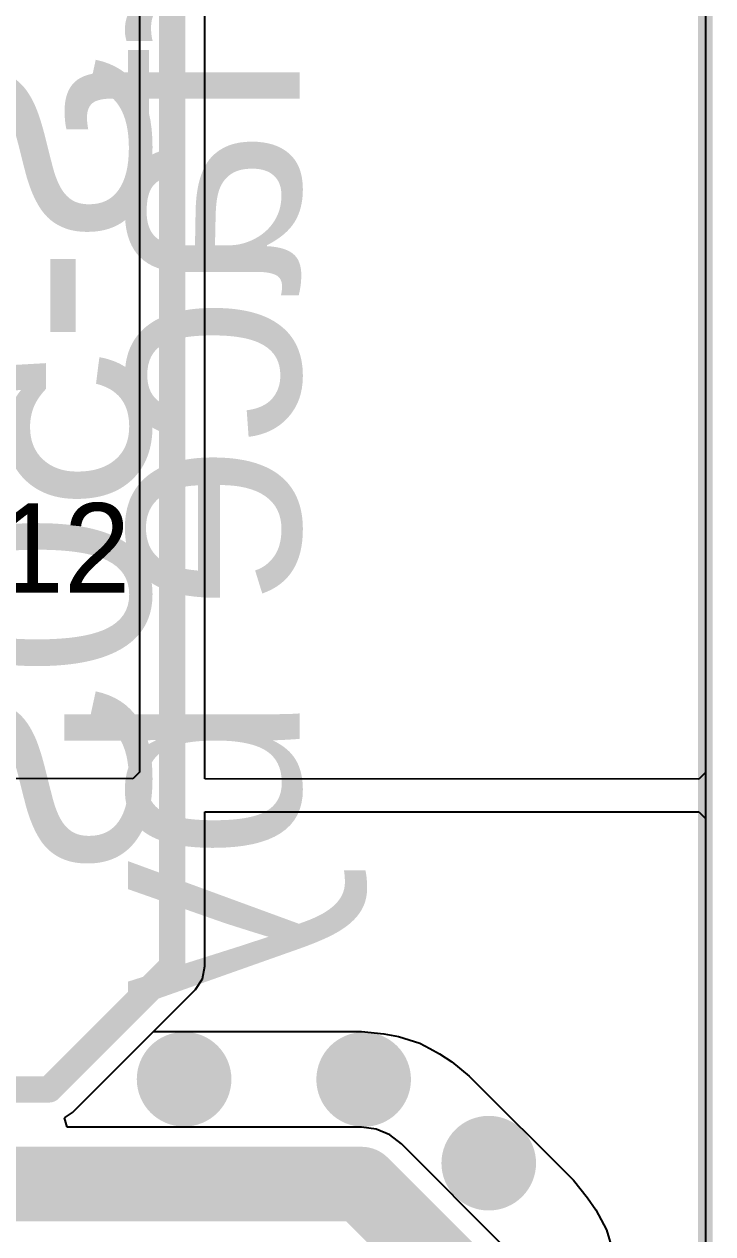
# Model space of a CAD drawing. Header units: millimetres. Extents: x 38.3 to 116.8, y 314 to 397.1.
# Drawn here: x 98.6 to 107.84, y 352.65 to 368.88 of the extents above; entities that cross this region are included whole.
import ezdxf

# ---------------------------------------------------------------- set-up
doc = ezdxf.new("R2010")
doc.units = ezdxf.units.MM
for name, color, linetype in [('BottomLayer', 5, 'Continuous'), ('BottomOverlay', 54, 'Continuous'), ('Mechanical1', 6, 'Continuous'), ('MultiLayer', 9, 'Continuous'), ('TopLayer', 1, 'Continuous'), ('TopOverlay', 2, 'Continuous'), ('ViaHoleLayer', 16, 'Continuous')]:
    doc.layers.add(name, color=color, linetype=linetype)

msp = doc.modelspace()

# ---------------------------------------------------------------- linework, layer by layer
at = {"layer": 'BottomLayer'}
msp.add_line((107.74, 395.95), (107.74, 315.101), dxfattribs=at)
at = {"layer": 'BottomLayer', "const_width": 0.635}
for points in [[(100.426, 354.72, 1), (101.061, 354.72, 1)], [(102.836, 354.717, 1), (103.471, 354.717, 1)], [(104.515, 353.594, 1), (105.15, 353.594, 1)]]:
    msp.add_lwpolyline(points, format="xyb", close=True, dxfattribs=at)
at = {"layer": 'Mechanical1', "const_width": 0.2}
msp.add_lwpolyline([(107.74, 315.101), (107.74, 395.95)], dxfattribs=at)
at = {"layer": 'MultiLayer', "const_width": 0.635}
for points in [[(100.426, 354.72, 1), (101.061, 354.72, 1)], [(102.836, 354.717, 1), (103.471, 354.717, 1)], [(104.515, 353.594, 1), (105.15, 353.594, 1)]]:
    msp.add_lwpolyline(points, format="xyb", close=True, dxfattribs=at)
at = {"layer": 'TopLayer'}
for p, q in [((107.744, 395.95), (107.742, 358.837)), ((101.023, 358.751), (101.023, 386.842)), ((100.145, 386.66), (100.145, 358.842)), ((100.145, 358.842), (100.055, 358.752)), ((107.742, 358.837), (107.652, 358.747)), ((100.055, 358.752), (98.392, 358.753)), ((107.652, 358.747), (101.023, 358.751)), ((101.023, 356.235), (101.023, 358.307)), ((101.023, 358.307), (107.653, 358.307)), ((107.653, 358.307), (107.743, 358.217)), ((107.743, 358.217), (107.74, 315.101)), ((100.99, 356.067), (101.023, 356.235)), ((100.895, 355.924), (100.99, 356.067)), ((99.244, 354.273), (100.895, 355.924)), ((99.244, 354.273), (100.331, 355.36)), ((100.331, 355.36), (103.124, 355.36)), ((103.124, 355.36), (103.424, 355.331)), ((103.424, 355.331), (103.619, 355.292)), ((103.619, 355.292), (103.907, 355.205)), ((103.907, 355.205), (104.04, 355.134)), ((104.04, 355.134), (104.173, 355.063)), ((104.173, 355.063), (104.338, 354.952)), ((104.338, 354.952), (104.571, 354.761)), ((104.571, 354.761), (104.571, 354.761)), ((104.571, 354.761), (104.571, 354.761)), ((104.571, 354.761), (105.968, 353.364)), ((99.136, 354.202), (99.244, 354.273)), ((99.136, 354.202), (99.244, 354.273)), ((99.175, 354.075), (99.136, 354.202)), ((99.175, 354.075), (99.136, 354.202)), ((103.124, 354.075), (99.175, 354.075)), ((103.124, 354.075), (99.175, 354.075)), ((103.321, 354.049), (103.124, 354.075)), ((103.321, 354.049), (103.124, 354.075)), ((103.504, 353.973), (103.321, 354.049)), ((103.504, 353.973), (103.321, 354.049)), ((103.662, 353.852), (103.504, 353.973)), ((103.662, 353.852), (103.504, 353.973)), ((105.059, 352.455), (103.662, 353.852)), ((105.059, 352.455), (103.662, 353.852)), ((105.968, 353.364), (105.968, 353.364)), ((105.968, 353.364), (105.968, 353.364)), ((105.968, 353.364), (106.159, 353.131)), ((106.159, 353.131), (106.27, 352.966)), ((106.27, 352.966), (106.412, 352.7)), ((106.412, 352.7), (106.499, 352.412))]:
    msp.add_line(p, q, dxfattribs=at)
for points, const_width in [([(100.584, 356.235), (100.584, 386.842)], 0.354), ([(98.933, 354.584), (100.584, 356.235)], 0.354), ([(82.946, 354.584), (98.933, 354.584)], 0.354), ([(85.979, 353.314), (103.124, 353.314)], 1), ([(103.124, 353.314), (104.521, 351.917)], 1)]:
    msp.add_lwpolyline(points, dxfattribs=dict(at, const_width=const_width))
for points, const_width in [([(100.496, 356.235, 1), (100.672, 356.235, 1)], 0.177), ([(100.496, 356.235, 1), (100.672, 356.235, 1)], 0.177), ([(100.426, 354.72, 1), (101.061, 354.72, 1)], 0.635), ([(102.836, 354.717, 1), (103.471, 354.717, 1)], 0.635), ([(98.845, 354.584, 1), (99.021, 354.584, 1)], 0.177), ([(98.845, 354.584, 1), (99.021, 354.584, 1)], 0.177), ([(104.515, 353.594, 1), (105.15, 353.594, 1)], 0.635), ([(102.874, 353.314, 1), (103.374, 353.314, 1)], 0.5), ([(102.874, 353.314, 1), (103.374, 353.314, 1)], 0.5)]:
    msp.add_lwpolyline(points, format="xyb", close=True, dxfattribs=dict(at, const_width=const_width))
at = {"layer": 'ViaHoleLayer', "const_width": 0.254}
for points in [[(100.617, 354.72, 1), (100.871, 354.72, 1)], [(103.026, 354.717, 1), (103.28, 354.717, 1)], [(104.706, 353.594, 1), (104.96, 353.594, 1)]]:
    msp.add_lwpolyline(points, format="xyb", close=True, dxfattribs=at)

# ---------------------------------------------------------------- texts
at = {"layer": 'BottomOverlay', "text_generation_flag": 2}
for s, p in [('Kenwood TS-50S', (100.277, 388.874)), ('Digital Interface by', (102.295, 388.874))]:
    msp.add_text(s, height=3, rotation=90, dxfattribs=at).set_placement(p)
at = {"layer": 'TopOverlay'}
msp.add_text('R12', height=1.2, dxfattribs=at).set_placement((97.079, 361.249))

doc.saveas('drawing.dxf')
